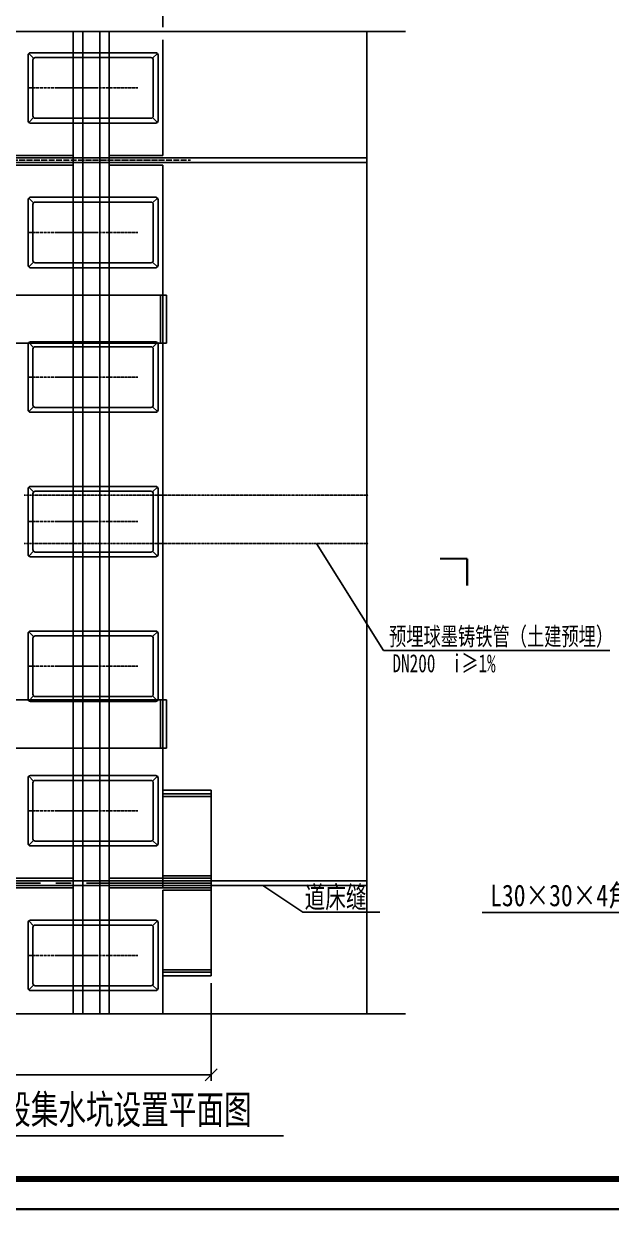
# Model space of a CAD drawing. Header units: inches. Extents: x 543053 to 596620, y -30642 to -5315.
# Drawn here: x 573737 to 576177, y -30642 to -25718 of the extents above; entities that cross this region are included whole.
import ezdxf
from ezdxf.enums import TextEntityAlignment as Align

# ---------------------------------------------------------------- set-up
doc = ezdxf.new("R2010")
doc.units = ezdxf.units.IN
doc.header["$MEASUREMENT"] = 0
doc.header["$PDSIZE"] = -20
for name, pattern in [('ACAD_ISO04W100', [30.5, 24, -3, 0.5, -3]), ('CENTER', [50.8, 31.75, -6.35, 6.35, -6.35]), ('DASHED', [0.5, 0.35, -0.15]), ('DASHED2', [0.375, 0.25, -0.125])]:
    doc.linetypes.add(name, pattern=pattern)
doc.layers.get('DEFPOINTS').update_dxf_attribs({"color": 250})
for name, color, linetype in [('2', 5, 'Continuous'), ('4', 4, 'Continuous'), ('Axes', 7, 'ACAD_ISO04W100'), ('BZ', 7, 'Continuous'), ('GesoftDrawFrameFrameBlockLayer', 7, 'Continuous'), ('GesoftDrawFrameInLineLayer', 85, 'Continuous'), ('GesoftDrawFrameOutLineLayer', 180, 'Continuous'), ('GesoftDrawFrameTitleLayer', 7, 'Continuous'), ('Q◆03 公共标注', 44, 'Continuous'), ('Wall-混凝土墙', 200, 'Continuous'), ('尺寸标注', 7, 'Continuous'), ('枠', 6, 'Continuous'), ('标注', 3, 'Continuous'), ('粗实线', 4, 'Continuous'), ('铁垫板', 7, 'Continuous')]:
    doc.layers.add(name, color=color, linetype=linetype)
doc.styles.add('HZ', font='SimSun.ttf', dxfattribs={"width": 0.7})
doc.styles.add('HZTXT', font='SimSun.ttf', dxfattribs={"width": 0.8})
doc.styles.add('图标注', font='SimSun.ttf', dxfattribs={"width": 0.7})
doc.styles.add('宋体', font='SimSun.ttf', dxfattribs={"width": 0.8})
doc.styles.add('宋体样式', font='SimSun.ttf', dxfattribs={"width": 0.8})
doc.styles.add('宋体样式宽度0.7', font='SimSun.ttf', dxfattribs={"width": 0.7})
doc.styles.add('条形码', font='BC_C39.FBC', dxfattribs={"height": 11})
doc.dimstyles.new('DIMN', dxfattribs={"dimtxt": 75, "dimasz": 50, "dimexe": 25, "dimexo": 30.0005, "dimgap": 10, "dimtad": 1, "dimdec": 0, "dimzin": 0, "dimdsep": 46, "dimtxsty": 'HZ', "dimblk": 'OBLIQUE', "dimcen": 0, "dimclrt": 7, "dimazin": 2, "dimtfac": 1, "dimtdec": 0, "dimtix": 1, "dimtmove": 2, "dimatfit": 3, "dimfxl": 0, "dimtolj": 1, "dimtzin": 0, "dimarcsym": 0})

# ---------------------------------------------------------------- blocks, each defined once
blk = doc.blocks.new('_OBLIQUE')
at = {"color": 0, "linetype": 'ByBlock'}
blk.add_line((-0.5, -0.5), (0.5, 0.5), dxfattribs=at)
blk = doc.blocks.new('*D13')
at = {"layer": 'DEFPOINTS', "color": 0, "transparency": 16777216}
for p in [(574314.7, -25598.5), (572214.7, -25762.5), (574314.7, -25762.5)]:
    blk.add_point(p, dxfattribs=at)
at = {"layer": 'Q◆03 公共标注', "color": 0, "lineweight": -2, "transparency": 16777216}
for p, q in [((572214.7, -25732.5), (572214.7, -25573.5)), ((572214.7, -25598.5), (574314.7, -25598.5)), ((574314.7, -25732.5), (574314.7, -25573.5))]:
    blk.add_line(p, q, dxfattribs=at)
at = {"layer": 'Q◆03 公共标注', "color": 0, "lineweight": -2, "transparency": 16777216, "xscale": 50, "yscale": 50, "zscale": 50, "rotation": 180}
blk.add_blockref('_OBLIQUE', (572214.7, -25598.5), dxfattribs=at)
at = {"layer": 'Q◆03 公共标注', "color": 0, "lineweight": -2, "transparency": 16777216, "xscale": 50, "yscale": 50, "zscale": 50}
blk.add_blockref('_OBLIQUE', (574314.7, -25598.5), dxfattribs=at)
at = {"layer": 'Q◆03 公共标注', "color": 7, "transparency": 16777216, "insert": (573264.7, -25551), "char_height": 75, "attachment_point": 5, "style": 'HZ'}
blk.add_mtext('\\A1;2100', dxfattribs=at)
blk = doc.blocks.new('*D14')
at = {"layer": 'DEFPOINTS', "color": 0, "transparency": 16777216}
for p in [(572014.7, -29669), (574514.7, -29669), (574514.7, -30080.3)]:
    blk.add_point(p, dxfattribs=at)
at = {"layer": 'Q◆03 公共标注', "color": 0, "lineweight": -2, "transparency": 16777216}
for p, q in [((572014.7, -29699), (572014.7, -30105.3)), ((574514.7, -29699), (574514.7, -30105.3)), ((572014.7, -30080.3), (574514.7, -30080.3))]:
    blk.add_line(p, q, dxfattribs=at)
at = {"layer": 'Q◆03 公共标注', "color": 0, "lineweight": -2, "transparency": 16777216, "xscale": 50, "yscale": 50, "zscale": 50, "rotation": 180}
blk.add_blockref('_OBLIQUE', (572014.7, -30080.3), dxfattribs=at)
at = {"layer": 'Q◆03 公共标注', "color": 0, "lineweight": -2, "transparency": 16777216, "xscale": 50, "yscale": 50, "zscale": 50}
blk.add_blockref('_OBLIQUE', (574514.7, -30080.3), dxfattribs=at)
at = {"layer": 'Q◆03 公共标注', "color": 7, "transparency": 16777216, "insert": (573264.7, -30032.8), "char_height": 75, "attachment_point": 5, "style": 'HZ'}
blk.add_mtext('\\A1;2500', dxfattribs=at)
blk = doc.blocks.new('1.5_eaa4bf46eeeead69e0f42e81b805ac6c')
at = {"layer": 'GesoftDrawFrameInLineLayer', "color": 0, "const_width": 1}
blk.add_lwpolyline([(0, 0), (0, 287), (-1020, 287), (-1020, 0), (0, 0)], dxfattribs=at)
at = {"layer": 'GesoftDrawFrameOutLineLayer', "color": 0, "const_width": 0.35}
blk.add_lwpolyline([(5, -5), (5, 292), (-1045, 292), (-1045, -5), (5, -5)], dxfattribs=at)
blk = doc.blocks.new('GESOFT00000000NEW_049a35bf7f0736cc4250df00ece10f93_eaa4bf46eeeead69e0f42e81b805ac6c_2e1cf7a908f61d0b50dc33cccab90907')
at = {"layer": 'GesoftDrawFrameFrameBlockLayer'}
blk.add_blockref('1.5_eaa4bf46eeeead69e0f42e81b805ac6c', (0, 0), dxfattribs=at)
at = {"layer": 'GesoftDrawFrameTitleLayer', "color": 7, "style": '条形码', "width": 2}
blk.add_attdef('BARCODE', (-2.8, 60.5), '', height=6, rotation=90, dxfattribs=at)
at = {"layer": 'GesoftDrawFrameTitleLayer', "style": '宋体样式'}
for tag, height, width, p in [('GCMC0', 3.6, 0.8, (-40, 43.4)), ('SHEJI', 2.5, 0.8, (-154, 35.2)), ('SHEJI2', 2.5, 0.8, (-137.76, 35.27)), ('SJJD', 2.5, 0.8, (-14, 34.4)), ('JIAOHE', 2.5, 0.8, (-154, 28.8)), ('JIAOHE2', 2.5, 0.8, (-137.61, 28.83)), ('VERSION0', 2.5, 0.8, (-14, 26.4)), ('ZTSD', 2.5, 0.8, (-190, 24)), ('ZYFZR1', 2.5, 0.8, (-154, 22.4)), ('CEMING', 4, 0.7, (-84, 22.59)), ('ZYFZR2', 2.5, 0.8, (-137.76, 22.24)), ('BILI', 2.5, 0.8, (-14, 18.4)), ('XMFZR1', 2.5, 0.8, (-154, 16)), ('XMFZR2', 2.5, 0.8, (-137.98, 16.22)), ('DOCNAME0', 3.5, 0.9, (-84, 13.27)), ('SENHE', 2.5, 0.8, (-154, 9.6)), ('SENHE2', 2.5, 0.8, (-137.41, 9.52)), ('DOCNAME2', 3.5, 0.9, (-84, 9.42)), ('RIQI', 2.5, 0.8, (-14, 10.4)), ('XTSD', 2.5, 0.8, (-190, 4.8)), ('SENDING', 2.5, 0.8, (-154, 3.2)), ('SENDING2', 2.5, 0.8, (-137.41, 3.81)), ('TUHAO', 2.5, 0.8, (-91.5, 3.2)), ('PROJECTNO', 2.5, 0.8, (-47.5, 3.2)), ('PAGENUMBER', 2.5, 0.8, (-31.78, 3.83)), ('PAGECOUNT', 2.5, 0.8, (-10.8, 3.83))]:
    blk.add_attdef(tag, text='', height=height, dxfattribs=dict(at, width=width)).set_placement(p, align=Align.MIDDLE_CENTER)
blk.add_attdef('PIANMING', text='', height=4, dxfattribs=at).set_placement((-84, 31.09), align=Align.MIDDLE_CENTER)

msp = doc.modelspace()

# ---------------------------------------------------------------- linework, layer by layer
at = {"layer": '2', "color": 0}
for p, q in [((574304.72, -26844.01, 0.16), (574314.72, -26844.01, 0.16)), ((574304.72, -27044.01, 0.16), (574314.72, -27044.01, 0.16)), ((574304.72, -28524.01, 0.16), (574314.72, -28524.01, 0.16)), ((574304.72, -28724.01, 0.16), (574314.72, -28724.01, 0.16))]:
    msp.add_line(p, q, dxfattribs=at)
at = {"layer": '4'}
for p, q in [((575161.14, -29826.36, 0.16), (575161.14, -25749.42, 0.16)), ((571392.43, -26274.01, 0.16), (575161.14, -26274.01, 0.16)), ((571392.43, -26294.01, 0.16), (575161.14, -26294.01, 0.16)), ((571392.43, -29274.01, 0.16), (575161.14, -29274.01, 0.16)), ((571392.43, -29294.01, 0.16), (575161.14, -29294.01, 0.16)), ((572058.52, -30332.58), (574815.34, -30332.58))]:
    msp.add_line(p, q, dxfattribs=at)
at = {"layer": '4', "color": 0}
for p, q in [((574314.72, -25784.01, 0.16), (574314.72, -26264.01, 0.16)), ((572587.22, -26264.01, 0.16), (573942.22, -26264.01, 0.16)), ((574092.26, -26264.01, 0.16), (574314.72, -26264.01, 0.16)), ((572587.22, -26304.01, 0.16), (573942.22, -26304.01, 0.16)), ((574092.26, -26304.01, 0.16), (574314.72, -26304.01, 0.16)), ((574314.72, -26304.01, 0.16), (574314.72, -26844.01, 0.16)), ((574304.72, -26844.01, 0.16), (574304.72, -27044.01, 0.16)), ((574304.72, -26844.01, 0.16), (574329.72, -26844.01, 0.16)), ((574329.72, -26844.01, 0.16), (574329.72, -27044.01, 0.16)), ((574314.72, -26984.01, 0.16), (574314.72, -28644.01, 0.16)), ((574304.72, -27044.01, 0.16), (574329.72, -27044.01, 0.16)), ((574304.72, -28524.01, 0.16), (574304.72, -28724.01, 0.16)), ((574304.72, -28524.01, 0.16), (574329.72, -28524.01, 0.16)), ((574329.72, -28524.01, 0.16), (574329.72, -28724.01, 0.16)), ((574304.72, -28724.01, 0.16), (574329.72, -28724.01, 0.16)), ((574314.72, -28724.01, 0.16), (574314.72, -28914.01, 0.16)), ((574514.72, -28899.01, 0.16), (574314.72, -28899.01, 0.16)), ((574314.72, -28899.01, 0.16), (574314.72, -28924.01, 0.16)), ((574514.72, -28899.01, 0.16), (574514.72, -28924.01, 0.16)), ((574314.72, -28924.01, 0.16), (574514.72, -28924.01, 0.16)), ((574314.72, -28924.01, 0.16), (574314.72, -29254.01, 0.16)), ((574514.72, -29264.01, 0.16), (574514.72, -28914.01, 0.16)), ((573942.22, -29264.01, 0.16), (572587.22, -29264.01, 0.16)), ((574314.72, -29264.01, 0.16), (574092.26, -29264.01, 0.16)), ((574314.72, -29279.01, 0.16), (574314.72, -29254.01, 0.16)), ((574314.72, -29254.01, 0.16), (574514.72, -29254.01, 0.16)), ((574314.72, -29279.01, 0.16), (574314.72, -29304.01, 0.16)), ((574314.72, -29284.01, 0.16), (574514.72, -29284.01, 0.16)), ((574314.72, -29284.01, 0.16), (574514.72, -29284.01, 0.16)), ((574514.72, -29254.01, 0.16), (574514.72, -29279.01, 0.16)), ((574514.72, -29304.01, 0.16), (574514.72, -29279.01, 0.16)), ((573942.22, -29304.01, 0.16), (572587.22, -29304.01, 0.16)), ((574314.72, -29304.01, 0.16), (574092.26, -29304.01, 0.16)), ((574314.72, -29314.01, 0.16), (574514.72, -29314.01, 0.16)), ((574314.72, -29644.01, 0.16), (574314.72, -29314.01, 0.16)), ((574514.72, -29304.01, 0.16), (574514.72, -29654.01, 0.16)), ((574314.72, -29826.36, 0.16), (574314.72, -29644.01, 0.16)), ((574314.72, -29644.01, 0.16), (574514.72, -29644.01, 0.16)), ((574514.72, -29669.01, 0.16), (574314.72, -29669.01, 0.16)), ((574514.72, -29669.01, 0.16), (574514.72, -29644.01, 0.16))]:
    msp.add_line(p, q, dxfattribs=at)
at = {"layer": '4', "color": 2, "linetype": 'DASHED', "ltscale": 5}
for p, q in [((573684.72, -26844.01, 0.16), (574304.72, -26844.01, 0.16)), ((573684.72, -27044.01, 0.16), (574304.72, -27044.01, 0.16)), ((573684.72, -28524.01, 0.16), (574304.72, -28524.01, 0.16)), ((573684.72, -28724.01, 0.16), (574304.72, -28724.01, 0.16))]:
    msp.add_line(p, q, dxfattribs=at)
at = {"layer": '4', "color": 0, "linetype": 'DASHED', "ltscale": 5}
for p, q in [((574314.72, -26844.01, 0.16), (574314.72, -27044.01, 0.16)), ((574314.72, -28524.01, 0.16), (574314.72, -28724.01, 0.16)), ((574314.72, -28914.01, 0.16), (574514.72, -28914.01, 0.16)), ((574314.72, -29264.01, 0.16), (574514.72, -29264.01, 0.16)), ((574314.72, -29304.01, 0.16), (574514.72, -29304.01, 0.16)), ((574314.72, -29654.01, 0.16), (574514.72, -29654.01, 0.16))]:
    msp.add_line(p, q, dxfattribs=at)
at = {"layer": '4', "linetype": 'DASHED2', "ltscale": 3}
for p, q in [((575167.6, -27674.47, 0.16), (573738.71, -27674.47, 0.16)), ((575167.6, -27874.47, 0.16), (573738.71, -27874.47, 0.16))]:
    msp.add_line(p, q, dxfattribs=at)
at = {"layer": 'Axes', "color": 2, "ltscale": 0.5}
for p, q in [((573758.62, -25984.01, 0.16), (574211.27, -25984.01, 0.16)), ((573758.62, -26584.01, 0.16), (574211.27, -26584.01, 0.16)), ((573758.62, -27184.01, 0.16), (574211.27, -27184.01, 0.16)), ((573758.62, -27784.01, 0.16), (574211.27, -27784.01, 0.16)), ((573758.62, -28384.01, 0.16), (574211.27, -28384.01, 0.16)), ((573758.62, -28984.01, 0.16), (574211.27, -28984.01, 0.16)), ((573758.62, -29584.01, 0.16), (574211.27, -29584.01, 0.16))]:
    msp.add_line(p, q, dxfattribs=at)
at = {"layer": 'Axes', "color": 6}
msp.add_line((572193.36, -26284.01, 0.16), (574429.28, -26284.01, 0.16), dxfattribs=at)
at = {"layer": 'BZ', "color": 1}
for p, q in [((573754.78, -26120.01, 0.16), (573754.78, -25848.01, 0.16)), ((573777.7, -25860.94, 0.16), (573757.7, -25840.94, 0.16)), ((573764.78, -25838.01, 0.16), (574284.72, -25838.01, 0.16)), ((574271.8, -25860.94, 0.16), (574291.8, -25840.94, 0.16)), ((574294.72, -26120.01, 0.16), (574294.72, -25848.01, 0.16)), ((573774.78, -26100.01, 0.16), (573774.78, -25868.01, 0.16)), ((573784.78, -25858.01, 0.16), (574264.72, -25858.01, 0.16)), ((574274.72, -26100.01, 0.16), (574274.72, -25868.01, 0.16)), ((573774.78, -25973.8, 0.16), (573774.78, -26100.01, 0.16)), ((573757.7, -26127.08, 0.16), (573777.7, -26107.08, 0.16)), ((573764.78, -26130.01, 0.16), (574284.72, -26130.01, 0.16)), ((573784.78, -26110.01, 0.16), (574264.72, -26110.01, 0.16)), ((574271.8, -26107.08, 0.16), (574291.8, -26127.08, 0.16)), ((573777.7, -26460.94, 0.16), (573757.7, -26440.94, 0.16)), ((573764.78, -26438.01, 0.16), (574284.72, -26438.01, 0.16)), ((574271.8, -26460.94, 0.16), (574291.8, -26440.94, 0.16)), ((573754.78, -26720.01, 0.16), (573754.78, -26448.01, 0.16)), ((573774.78, -26700.01, 0.16), (573774.78, -26468.01, 0.16)), ((573784.78, -26458.01, 0.16), (574264.72, -26458.01, 0.16)), ((574274.72, -26700.01, 0.16), (574274.72, -26468.01, 0.16)), ((574294.72, -26720.01, 0.16), (574294.72, -26448.01, 0.16)), ((573774.78, -26573.8, 0.16), (573774.78, -26700.01, 0.16)), ((573757.7, -26727.08, 0.16), (573777.7, -26707.08, 0.16)), ((573764.78, -26730.01, 0.16), (574284.72, -26730.01, 0.16)), ((573784.78, -26710.01, 0.16), (574264.72, -26710.01, 0.16)), ((574271.8, -26707.08, 0.16), (574291.8, -26727.08, 0.16)), ((573754.78, -27320.01, 0.16), (573754.78, -27048.01, 0.16)), ((573777.7, -27060.94, 0.16), (573757.7, -27040.94, 0.16)), ((573764.78, -27038.01, 0.16), (574284.72, -27038.01, 0.16)), ((573774.78, -27300.01, 0.16), (573774.78, -27068.01, 0.16)), ((573784.78, -27058.01, 0.16), (574264.72, -27058.01, 0.16)), ((574271.8, -27060.94, 0.16), (574291.8, -27040.94, 0.16)), ((574274.72, -27300.01, 0.16), (574274.72, -27068.01, 0.16)), ((574294.72, -27320.01, 0.16), (574294.72, -27048.01, 0.16)), ((573774.78, -27173.8, 0.16), (573774.78, -27300.01, 0.16)), ((573757.7, -27327.08, 0.16), (573777.7, -27307.08, 0.16)), ((573784.78, -27310.01, 0.16), (574264.72, -27310.01, 0.16)), ((574271.8, -27307.08, 0.16), (574291.8, -27327.08, 0.16)), ((573764.78, -27330.01, 0.16), (574284.72, -27330.01, 0.16)), ((573754.78, -27920.01, 0.16), (573754.78, -27648.01, 0.16)), ((573777.7, -27660.94, 0.16), (573757.7, -27640.94, 0.16)), ((573764.78, -27638.01, 0.16), (574284.72, -27638.01, 0.16)), ((573774.78, -27900.01, 0.16), (573774.78, -27668.01, 0.16)), ((573784.78, -27658.01, 0.16), (574264.72, -27658.01, 0.16)), ((574271.8, -27660.94, 0.16), (574291.8, -27640.94, 0.16)), ((574274.72, -27900.01, 0.16), (574274.72, -27668.01, 0.16)), ((574294.72, -27920.01, 0.16), (574294.72, -27648.01, 0.16)), ((573774.78, -27773.8, 0.16), (573774.78, -27900.01, 0.16)), ((573757.7, -27927.08, 0.16), (573777.7, -27907.08, 0.16)), ((573784.78, -27910.01, 0.16), (574264.72, -27910.01, 0.16)), ((574271.8, -27907.08, 0.16), (574291.8, -27927.08, 0.16)), ((573764.78, -27930.01, 0.16), (574284.72, -27930.01, 0.16)), ((573754.78, -28520.01, 0.16), (573754.78, -28248.01, 0.16)), ((573777.7, -28260.94, 0.16), (573757.7, -28240.94, 0.16)), ((573764.78, -28238.01, 0.16), (574284.72, -28238.01, 0.16)), ((573784.78, -28258.01, 0.16), (574264.72, -28258.01, 0.16)), ((574271.8, -28260.94, 0.16), (574291.8, -28240.94, 0.16)), ((574294.72, -28520.01, 0.16), (574294.72, -28248.01, 0.16)), ((573774.78, -28500.01, 0.16), (573774.78, -28268.01, 0.16)), ((574274.72, -28500.01, 0.16), (574274.72, -28268.01, 0.16)), ((573774.78, -28373.8, 0.16), (573774.78, -28500.01, 0.16)), ((573757.7, -28527.08, 0.16), (573777.7, -28507.08, 0.16)), ((573784.78, -28510.01, 0.16), (574264.72, -28510.01, 0.16)), ((574271.8, -28507.08, 0.16), (574291.8, -28527.08, 0.16)), ((573764.78, -28530.01, 0.16), (574284.72, -28530.01, 0.16)), ((573754.78, -29120.01, 0.16), (573754.78, -28848.01, 0.16)), ((573777.7, -28860.94, 0.16), (573757.7, -28840.94, 0.16)), ((573764.78, -28838.01, 0.16), (574284.72, -28838.01, 0.16)), ((574271.8, -28860.94, 0.16), (574291.8, -28840.94, 0.16)), ((574294.72, -29120.01, 0.16), (574294.72, -28848.01, 0.16)), ((573774.78, -29100.01, 0.16), (573774.78, -28868.01, 0.16)), ((573784.78, -28858.01, 0.16), (574264.72, -28858.01, 0.16)), ((574274.72, -29100.01, 0.16), (574274.72, -28868.01, 0.16)), ((573774.78, -28973.8, 0.16), (573774.78, -29100.01, 0.16)), ((573757.7, -29127.08, 0.16), (573777.7, -29107.08, 0.16)), ((573764.78, -29130.01, 0.16), (574284.72, -29130.01, 0.16)), ((573784.78, -29110.01, 0.16), (574264.72, -29110.01, 0.16)), ((574271.8, -29107.08, 0.16), (574291.8, -29127.08, 0.16)), ((573777.7, -29460.94, 0.16), (573757.7, -29440.94, 0.16)), ((573764.78, -29438.01, 0.16), (574284.72, -29438.01, 0.16)), ((574271.8, -29460.94, 0.16), (574291.8, -29440.94, 0.16)), ((573754.78, -29720.01, 0.16), (573754.78, -29448.01, 0.16)), ((573774.78, -29700.01, 0.16), (573774.78, -29468.01, 0.16)), ((573784.78, -29458.01, 0.16), (574264.72, -29458.01, 0.16)), ((574274.72, -29700.01, 0.16), (574274.72, -29468.01, 0.16)), ((574294.72, -29720.01, 0.16), (574294.72, -29448.01, 0.16)), ((573774.78, -29573.8, 0.16), (573774.78, -29700.01, 0.16)), ((573757.7, -29727.08, 0.16), (573777.7, -29707.08, 0.16)), ((573764.78, -29730.01, 0.16), (574284.72, -29730.01, 0.16)), ((573784.78, -29710.01, 0.16), (574264.72, -29710.01, 0.16)), ((574271.8, -29707.08, 0.16), (574291.8, -29727.08, 0.16))]:
    msp.add_line(p, q, dxfattribs=at)
at = {"layer": 'BZ'}
for p, q in [((574729.69, -29294.01, 0.16), (574895.4, -29404.3, 0.16)), ((574895.4, -29404.3, 0.16), (575215.94, -29404.3, 0.16))]:
    msp.add_line(p, q, dxfattribs=at)
at = {"layer": 'BZ', "elevation": 0.16}
for points in [[(571232.86, -25749.42), (573234.51, -25749.42), (573251.39, -25845.11), (573285.13, -25653.73), (573302, -25749.42), (575321.98, -25749.42)], [(571232.86, -29826.36), (573234.51, -29826.36), (573251.39, -29922.04), (573285.13, -29730.67), (573302, -29826.36), (575321.98, -29826.36)]]:
    msp.add_lwpolyline(points, dxfattribs=at)
at = {"layer": 'BZ', "color": 1}
for centre, start, end in [((573764.78, -25848.01, 0.16), 90, 180), ((574284.72, -25848.01, 0.16), 0, 90), ((573784.78, -25868.01, 0.16), 90, 180), ((574264.72, -25868.01, 0.16), 0, 90), ((573764.78, -26120.01, 0.16), 180, 270), ((573784.78, -26100.01, 0.16), 180, 270), ((574264.72, -26100.01, 0.16), 270, 0), ((574284.72, -26120.01, 0.16), 270, 0), ((573764.78, -26448.01, 0.16), 90, 180), ((574284.72, -26448.01, 0.16), 0, 90), ((573784.78, -26468.01, 0.16), 90, 180), ((574264.72, -26468.01, 0.16), 0, 90), ((573764.78, -26720.01, 0.16), 180, 270), ((573784.78, -26700.01, 0.16), 180, 270), ((574264.72, -26700.01, 0.16), 270, 0), ((574284.72, -26720.01, 0.16), 270, 0), ((573764.78, -27048.01, 0.16), 90, 180), ((573784.78, -27068.01, 0.16), 90, 180), ((574264.72, -27068.01, 0.16), 0, 90), ((574284.72, -27048.01, 0.16), 0, 90), ((573764.78, -27320.01, 0.16), 180, 270), ((573784.78, -27300.01, 0.16), 180, 270), ((574264.72, -27300.01, 0.16), 270, 0), ((574284.72, -27320.01, 0.16), 270, 0), ((573764.78, -27648.01, 0.16), 90, 180), ((573784.78, -27668.01, 0.16), 90, 180), ((574264.72, -27668.01, 0.16), 0, 90), ((574284.72, -27648.01, 0.16), 0, 90), ((573784.78, -27900.01, 0.16), 180, 270), ((574264.72, -27900.01, 0.16), 270, 0), ((573764.78, -27920.01, 0.16), 180, 270), ((574284.72, -27920.01, 0.16), 270, 0), ((573764.78, -28248.01, 0.16), 90, 180), ((573784.78, -28268.01, 0.16), 90, 180), ((574264.72, -28268.01, 0.16), 0, 90), ((574284.72, -28248.01, 0.16), 0, 90), ((573784.78, -28500.01, 0.16), 180, 270), ((574264.72, -28500.01, 0.16), 270, 0), ((573764.78, -28520.01, 0.16), 180, 270), ((574284.72, -28520.01, 0.16), 270, 0), ((573764.78, -28848.01, 0.16), 90, 180), ((574284.72, -28848.01, 0.16), 0, 90), ((573784.78, -28868.01, 0.16), 90, 180), ((574264.72, -28868.01, 0.16), 0, 90), ((573784.78, -29100.01, 0.16), 180, 270), ((574264.72, -29100.01, 0.16), 270, 0), ((573764.78, -29120.01, 0.16), 180, 270), ((574284.72, -29120.01, 0.16), 270, 0), ((573764.78, -29448.01, 0.16), 90, 180), ((574284.72, -29448.01, 0.16), 0, 90), ((573784.78, -29468.01, 0.16), 90, 180), ((574264.72, -29468.01, 0.16), 0, 90), ((573764.78, -29720.01, 0.16), 180, 270), ((573784.78, -29700.01, 0.16), 180, 270), ((574264.72, -29700.01, 0.16), 270, 0), ((574284.72, -29720.01, 0.16), 270, 0)]:
    msp.add_arc(centre, 10, start, end, dxfattribs=at)
at = {"layer": 'Wall-混凝土墙', "color": 4, "const_width": 9, "elevation": 0.16}
for points in [[(575578.56, -27937.64), (575466.06, -27937.64)], [(575578.56, -28050.14), (575578.56, -27937.64)]]:
    msp.add_lwpolyline(points, dxfattribs=at)
at = {"layer": '尺寸标注', "color": 0}
msp.add_lwpolyline([(575639.95, -29406.35), (576410.32, -29406.35), (576465.62, -29654.64)], dxfattribs=at)
at = {"layer": '枠', "linetype": 'CENTER', "ltscale": 10}
msp.add_line((574314.72, -29284.01, 0.16), (572214.72, -29284.01, 0.16), dxfattribs=at)
at = {"layer": '标注', "color": 0}
msp.add_line((576170.92, -28319.12, 0.16), (575230.66, -28319.12, 0.16), dxfattribs=at)
at = {"layer": '粗实线', "color": 0}
msp.add_line((575230.66, -28319.12, 0.16), (574952.52, -27874.47, 0.16), dxfattribs=at)
at = {"layer": '铁垫板', "linetype": 'ByBlock', "ltscale": 0.2}
for p, q in [((573942.22, -29826.36, 0.16), (573942.22, -25749.42, 0.16)), ((573982.22, -29826.36, 0.16), (573982.22, -25749.42, 0.16)), ((574052.22, -29826.36, 0.16), (574052.22, -25749.42, 0.16)), ((574092.22, -29826.36, 0.16), (574092.22, -25749.42, 0.16))]:
    msp.add_line(p, q, dxfattribs=at)

# ---------------------------------------------------------------- block references
at = {"layer": '尺寸标注', "color": 0, "xscale": 25, "yscale": 25, "zscale": 25}
msp.add_blockref('GESOFT00000000NEW_049a35bf7f0736cc4250df00ece10f93_eaa4bf46eeeead69e0f42e81b805ac6c_2e1cf7a908f61d0b50dc33cccab90907', (596490.77, -30512.4), dxfattribs=at)

# ---------------------------------------------------------------- texts
at = {"color": 3, "style": '宋体样式宽度0.7', "width": 0.7}
msp.add_text('道床缝', height=90, dxfattribs=at).set_placement((574903.02, -29387.3, 0.16))
at = {"color": 7, "style": 'HZTXT', "width": 0.8}
msp.add_text('L30×30×4角钢', height=90, dxfattribs=at).set_placement((575673.87, -29380.01))
at = {"layer": '标注', "color": 0, "style": '图标注', "width": 0.7}
for s, p in [('预埋球墨铸铁管（土建预埋）', (575719.23, -28258.87, 0.16)), ('DN200  i≥1%%%', (575482.28, -28370.05, 0.16))]:
    msp.add_text(s, height=75, dxfattribs=at).set_placement(p, align=Align.MIDDLE)
at = {"layer": '标注', "style": '宋体', "width": 0.7}
msp.add_text('区间联络通道处可调式框架板地段集水坑设置平面图', height=120, dxfattribs=at).set_placement((572047.73, -30283.38, 0.16))

# ---------------------------------------------------------------- dimensions: what is measured, and where the dimension line sits
at = {"layer": 'Q◆03 公共标注', "color": 0}
for base, p1, p2, picture, middle in [((574314.72, -25598.46, 0.16), (572214.72, -25762.51, 0.16), (574314.72, -25762.51, 0.16), '*D13', (573264.72, -25550.96, 0.16)), ((574514.72, -30080.29, 0.16), (572014.72, -29669.01, 0.16), (574514.72, -29669.01, 0.16), '*D14', (573264.72, -30032.79, 0.16))]:
    dim = msp.add_linear_dim(base=base, p1=p1, p2=p2, angle=180, dimstyle='DIMN', override={"dimfxl": 2, "dimarcsym": 2}, dxfattribs=at)
    dim.commit()
    dim.dimension.update_dxf_attribs({"geometry": picture, "text_midpoint": middle})

doc.saveas('drawing.dxf')
